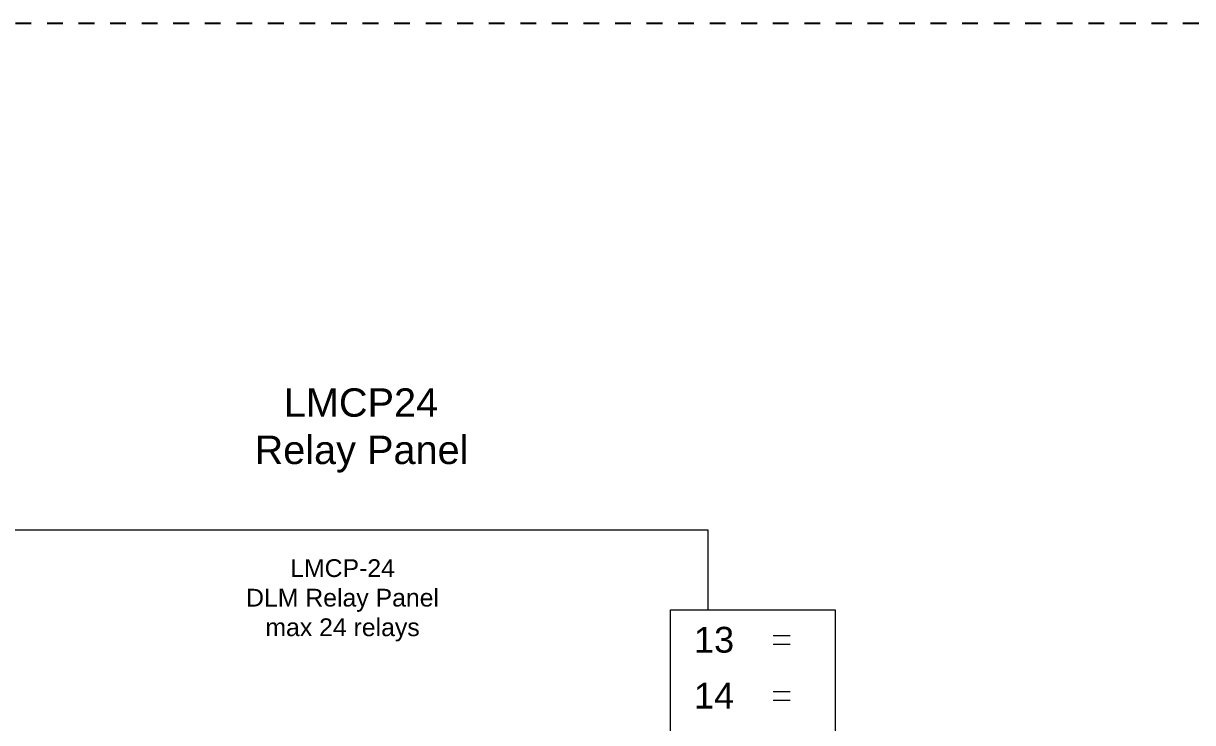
# Model space of a CAD drawing. Header units: inches. Extents: x -60 to 2005, y -577 to 104.
# Drawn here: x 591.76 to 610.29, y -323.59 to -312.5 of the extents above; entities that cross this region are included whole.
import ezdxf
from ezdxf.enums import TextEntityAlignment as Align

# ---------------------------------------------------------------- set-up
doc = ezdxf.new("R2010")
doc.units = ezdxf.units.IN
doc.header["$MEASUREMENT"] = 0
doc.linetypes.add('Demo', pattern=[0.5, 0.25, -0.25])
doc.layers.get('0').update_dxf_attribs({"lineweight": 5})
doc.layers.add('PANEL', color=7, linetype='Continuous', lineweight=0)
doc.layers.add('WS_DETAIL', color=7, linetype='Continuous', lineweight=5)
doc.layers.add('PS Borders', color=40, linetype='Demo', lineweight=5, plot=False)
doc.styles.add('ARIAL', font='arial.ttf')

# ---------------------------------------------------------------- blocks, each defined once
blk = doc.blocks.new('LMCP-24_TW')
at = {"layer": 'PANEL', "linetype": 'Continuous'}
for p, q in [((46.39, 175.73), (-46.39, 175.73)), ((46.39, 165.66), (46.39, 175.73))]:
    blk.add_line(p, q, dxfattribs=at)
at = {"layer": 'PANEL'}
for p, q in [((54.6, 162.39), (56.78, 162.39)), ((54.6, 161.3), (56.78, 161.3)), ((54.6, 155.29), (56.78, 155.29)), ((54.6, 154.2), (56.78, 154.2))]:
    blk.add_line(p, q, dxfattribs=at)
at = {"layer": 'PANEL', "linetype": 'Continuous'}
blk.add_lwpolyline([(62.5, 79.44), (41.59, 79.44), (41.59, 165.66), (62.5, 165.66)], close=True, dxfattribs=at)
at = {"insert": (0.03, 172.06), "char_height": 2.25, "width": 40.9705, "attachment_point": 2, "style": 'ARIAL'}
blk.add_mtext('LMCP-24\\PDLM Relay Panel^Jmax 24 relays', dxfattribs=at)
at = {"layer": 'PANEL', "style": 'ARIAL'}
for s, p in [('13', (47.13, 160.21)), ('14', (47.13, 153.11))]:
    blk.add_text(s, height=3.274, dxfattribs=at).set_placement(p, align=Align.CENTER)

msp = doc.modelspace()

# ---------------------------------------------------------------- linework, layer by layer
at = {"layer": 'PS Borders', "lineweight": -3}
msp.add_lwpolyline([(502.816, -415.508), (638.386, -415.508), (638.386, -312.5), (502.816, -312.5)], close=True, dxfattribs=at)

# ---------------------------------------------------------------- block references
at = {"lineweight": -3, "xscale": 0.125, "yscale": 0.125, "zscale": 0.125}
msp.add_blockref('LMCP-24_TW', (596.814, -342.504), dxfattribs=at)

# ---------------------------------------------------------------- texts
at = {"layer": 'WS_DETAIL', "lineweight": -3, "insert": (595.377, -318.287), "char_height": 0.45, "width": 3.38973, "attachment_point": 1, "style": 'ARIAL'}
msp.add_mtext('\\pi0.51016;LMCP24 \\P\\pi0.046811;Relay Panel', dxfattribs=at)

doc.saveas('drawing.dxf')
